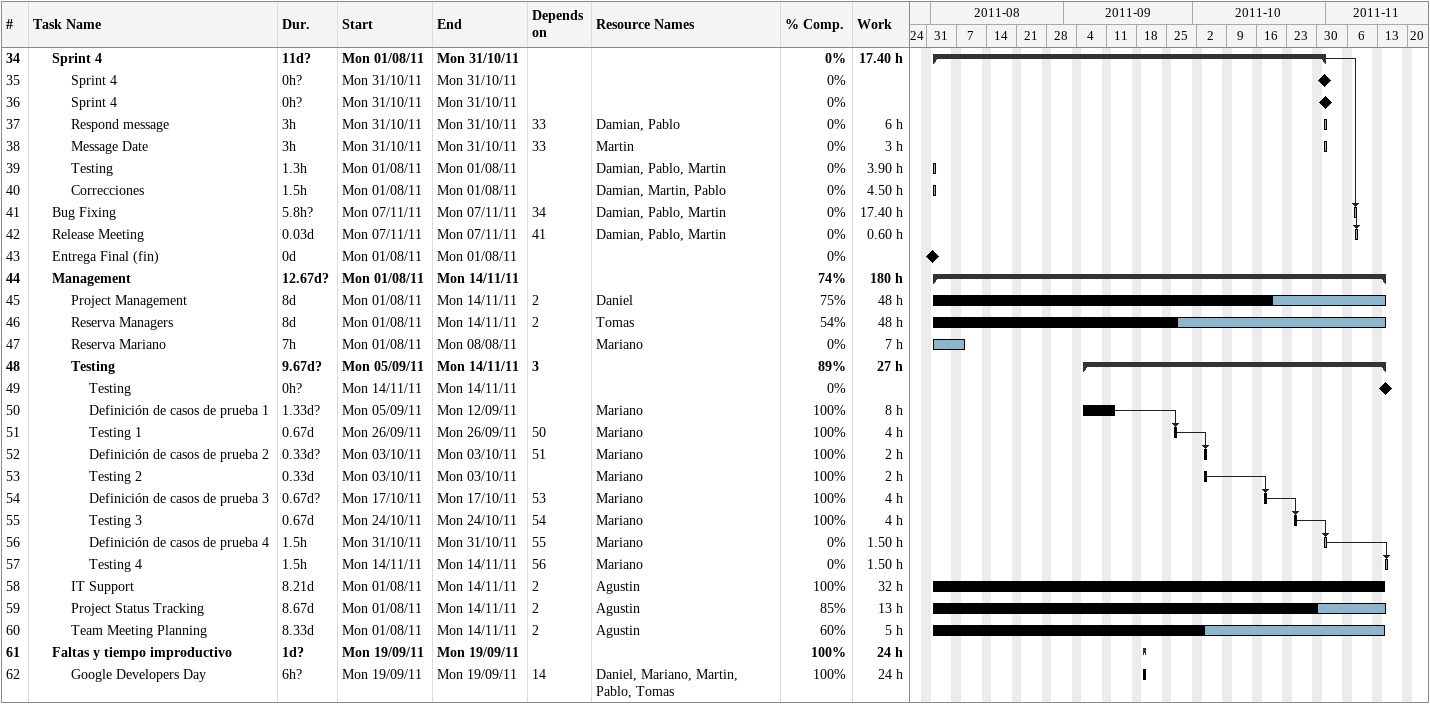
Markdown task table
| ID | Level | Task | Duration | Start | Finish | Predecessors | Resources | % complete | Work (h) |
|---|---|---|---|---|---|---|---|---|---|
| 34 | 2 | **Sprint 4** | 11d? | 2011-08-01 | 2011-10-31 |  |  | 0 | 17.40 |
| 35 | 3 | Sprint 4 | 0h? | 2011-10-31 | 2011-10-31 |  |  | 0 |  |
| 36 | 3 | Sprint 4 | 0h? | 2011-10-31 | 2011-10-31 |  |  | 0 |  |
| 37 | 3 | Respond message | 3h | 2011-10-31 | 2011-10-31 | 33 | Damian, Pablo | 0 | 6 |
| 38 | 3 | Message Date | 3h | 2011-10-31 | 2011-10-31 | 33 | Martin | 0 | 3 |
| 39 | 3 | Testing | 1.3h | 2011-08-01 | 2011-08-01 |  | Damian, Pablo, Martin | 0 | 3.90 |
| 40 | 3 | Correcciones | 1.5h | 2011-08-01 | 2011-08-01 |  | Damian, Martin, Pablo | 0 | 4.50 |
| 41 | 2 | Bug Fixing | 5.8h? | 2011-11-07 | 2011-11-07 | 34 | Damian, Pablo, Martin | 0 | 17.40 |
| 42 | 2 | Release Meeting | 0.03d | 2011-11-07 | 2011-11-07 | 41 | Damian, Pablo, Martin | 0 | 0.60 |
| 43 | 2 | Entrega Final (fin) | 0d | 2011-08-01 | 2011-08-01 |  |  | 0 |  |
| 44 | 2 | **Management** | 12.67d? | 2011-08-01 | 2011-11-14 |  |  | 74 | 180 |
| 45 | 3 | Project Management | 8d | 2011-08-01 | 2011-11-14 | 2 | Daniel | 75 | 48 |
| 46 | 3 | Reserva Managers | 8d | 2011-08-01 | 2011-11-14 | 2 | Tomas | 54 | 48 |
| 47 | 3 | Reserva Mariano | 7h | 2011-08-01 | 2011-08-08 |  | Mariano | 0 | 7 |
| 48 | 3 | **Testing** | 9.67d? | 2011-09-05 | 2011-11-14 | 3 |  | 89 | 27 |
| 49 | 4 | Testing | 0h? | 2011-11-14 | 2011-11-14 |  |  | 0 |  |
| 50 | 4 | Definición de casos de prueba 1 | 1.33d? | 2011-09-05 | 2011-09-12 |  | Mariano | 100 | 8 |
| 51 | 4 | Testing 1 | 0.67d | 2011-09-26 | 2011-09-26 | 50 | Mariano | 100 | 4 |
| 52 | 4 | Definición de casos de prueba 2 | 0.33d? | 2011-10-03 | 2011-10-03 | 51 | Mariano | 100 | 2 |
| 53 | 4 | Testing 2 | 0.33d | 2011-10-03 | 2011-10-03 |  | Mariano | 100 | 2 |
| 54 | 4 | Definición de casos de prueba 3 | 0.67d? | 2011-10-17 | 2011-10-17 | 53 | Mariano | 100 | 4 |
| 55 | 4 | Testing 3 | 0.67d | 2011-10-24 | 2011-10-24 | 54 | Mariano | 100 | 4 |
| 56 | 4 | Definición de casos de prueba 4 | 1.5h | 2011-10-31 | 2011-10-31 | 55 | Mariano | 0 | 1.50 |
| 57 | 4 | Testing 4 | 1.5h | 2011-11-14 | 2011-11-14 | 56 | Mariano | 0 | 1.50 |
| 58 | 3 | IT Support | 8.21d | 2011-08-01 | 2011-11-14 | 2 | Agustin | 100 | 32 |
| 59 | 3 | Project Status Tracking | 8.67d | 2011-08-01 | 2011-11-14 | 2 | Agustin | 85 | 13 |
| 60 | 3 | Team Meeting Planning | 8.33d | 2011-08-01 | 2011-11-14 | 2 | Agustin | 60 | 5 |
| 61 | 2 | **Faltas y tiempo improductivo** | 1d? | 2011-09-19 | 2011-09-19 |  |  | 100 | 24 |
| 62 | 3 | Google Developers Day | 6h? | 2011-09-19 | 2011-09-19 | 14 | Daniel, Mariano, Martin, Pablo, Tomas | 100 | 24 |
